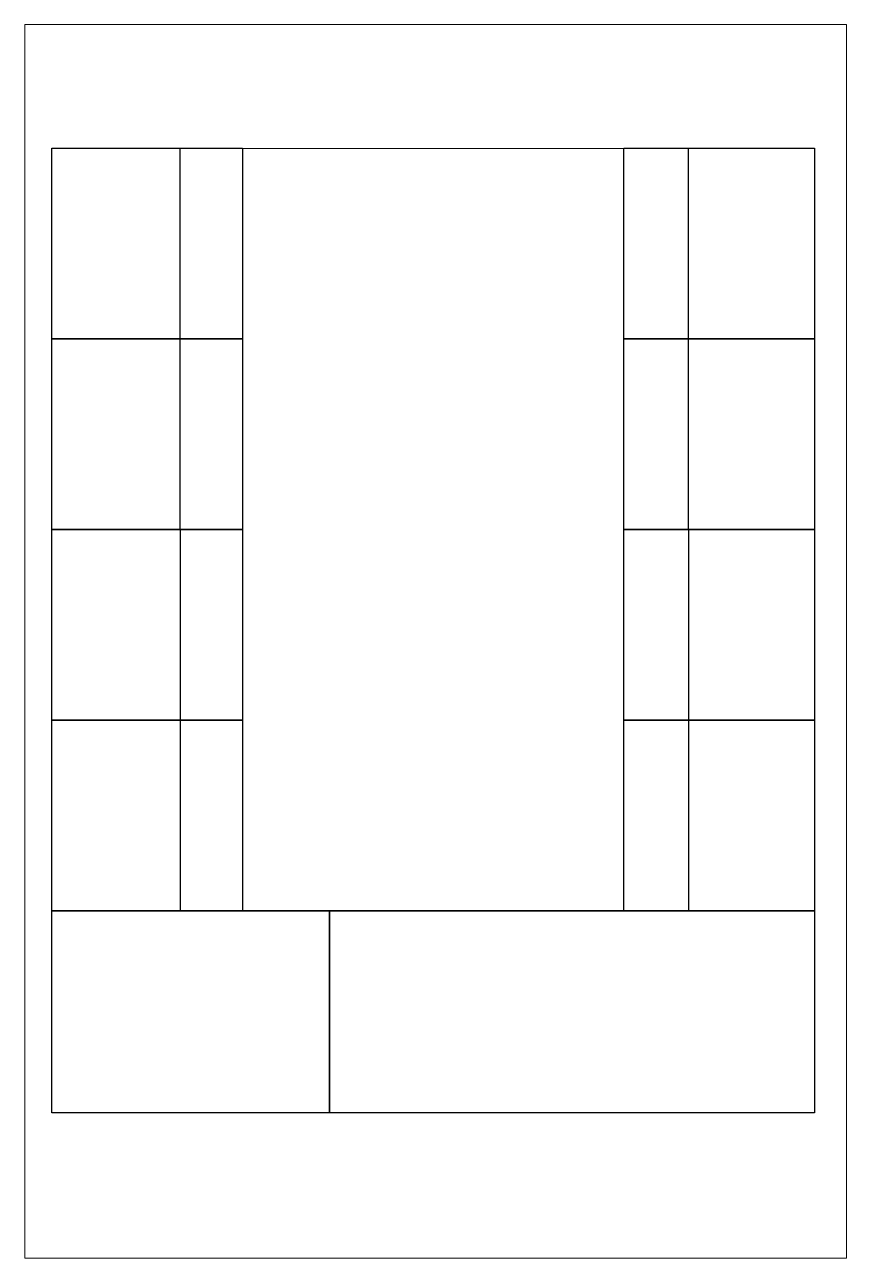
# Paper-space layout 'Layout1 (2)' of a CAD drawing. Header units: millimetres. Extents: x -22 to 1153, y -24 to 1741.
# The model-space entities are those that its viewports show. They can reach past a viewport. Long polylines and large blocks are cut down to what shows.
import ezdxf

# ---------------------------------------------------------------- set-up
doc = ezdxf.new("R2010")
doc.units = ezdxf.units.MM
doc.header["$XCLIPFRAME"] = 2
doc.layers.get('0').update_dxf_attribs({"color": 255})
doc.layers.add('image', color=7, linetype='Continuous', true_color=0x22346e)
picture_1 = doc.add_image_def('image2.jpg', size_in_pixel=(800, 800))
picture_2 = doc.add_image_def('image3.jpg', size_in_pixel=(800, 800))
picture_3 = doc.add_image_def('image4.jpg', size_in_pixel=(800, 800))
picture_4 = doc.add_image_def('image5.jpg', size_in_pixel=(1200, 1200))
picture_5 = doc.add_image_def('image6.png', size_in_pixel=(646, 600))
picture_6 = doc.add_image_def('image7.jpg', size_in_pixel=(317, 317))
picture_7 = doc.add_image_def('image8.jpg', size_in_pixel=(1200, 1200))
picture_8 = doc.add_image_def('image9.jpg', size_in_pixel=(800, 800))
picture_9 = doc.add_image_def('image10.png', size_in_pixel=(1065, 444))
picture_10 = doc.add_image_def('image11.png', size_in_pixel=(1100, 800))
picture_11 = doc.add_image_def('image12.jpg', size_in_pixel=(533, 800))

msp = doc.modelspace()

# ---------------------------------------------------------------- pictures from other files: only their frames are drawn
image = msp.add_image(picture_2, insert=(3641.913, 1571.156), size_in_units=(12.593, 12.593))
image.dxf.flags = 7
image = msp.add_image(picture_11, insert=(3650.424, 1533.377), size_in_units=(33.544, 50.348), rotation=0.04129)
image.dxf.flags = 7
image = msp.add_image(picture_3, insert=(3679.691, 1571.156), size_in_units=(12.593, 12.593))
image.dxf.flags = 7
image = msp.add_image(picture_8, insert=(3641.913, 1558.564), size_in_units=(12.593, 12.593))
image.dxf.flags = 7
image = msp.add_image(picture_1, insert=(3679.691, 1558.564), size_in_units=(12.593, 12.593))
image.dxf.flags = 7
image = msp.add_image(picture_6, insert=(3641.913, 1545.971), size_in_units=(12.593, 12.593))
image.dxf.flags = 7
image = msp.add_image(picture_5, insert=(3679.208, 1545.971), size_in_units=(13.558, 12.593))
image.set_boundary_path([(22.5, -0.5), (622.5, 599.5)])
image = msp.add_image(picture_7, insert=(3641.913, 1533.379), size_in_units=(12.593, 12.593))
image.dxf.flags = 7
image = msp.add_image(picture_4, insert=(3679.691, 1533.379), size_in_units=(12.593, 12.593))
image.dxf.flags = 7
image = msp.add_image(picture_10, insert=(3641.913, 1520.031), size_in_units=(18.353, 13.348))
image.dxf.flags = 7
image = msp.add_image(picture_9, insert=(3660.267, 1520.031), size_in_units=(32.017, 13.348))
image.dxf.flags = 7

psp = doc.layouts.new('Layout1 (2)')

# ---------------------------------------------------------------- viewports
at = {"layer": 'image'}
psp.add_viewport(center=(565.1, 858.5), size=(1174.9, 1764.24), view_center_point=(3667.258, 1551.16), view_height=81.4717, dxfattribs=at)

doc.saveas('drawing.dxf')
